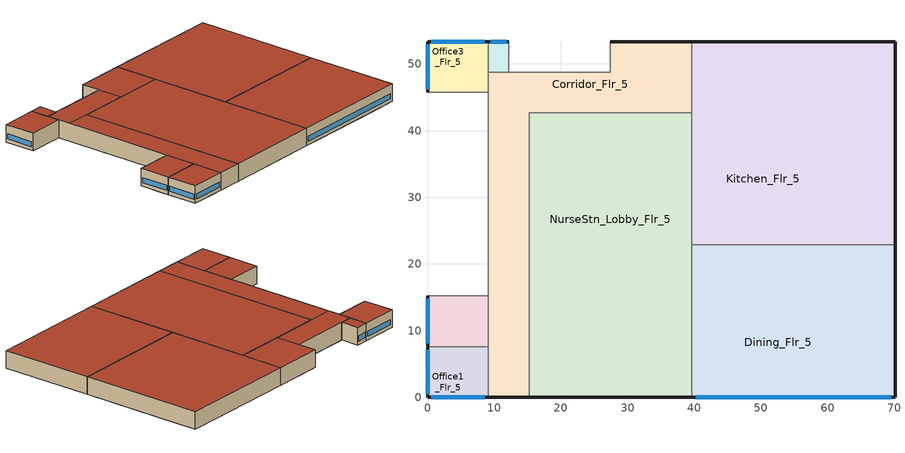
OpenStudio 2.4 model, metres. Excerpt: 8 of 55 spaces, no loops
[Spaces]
Office1_Flr_5
 floor adiabatic (Typical Interior Wall): 4.57,7.62 4.57,4.57 0,4.57 0,7.62 z17.07; 9.14,4.57 9.14,0 6.1,0 6.1,4.57 z17.07
 floor to PatRoom6_Flr_4: 6.1,4.57 6.1,0 0,0 0,4.57 z17.07
 floor to Corridor_SE_Flr_4: 9.14,7.62 9.14,4.57 4.57,4.57 4.57,7.62 z17.07
 wall outside: 0,7.62 0,0 9.14,0 z17.07:21.34
 wall adiabatic (Typical Interior Wall): 9.14,7.62 0,7.62 z17.07:21.34
 wall to Corridor_Flr_5: 9.14,0 9.14,7.62 z17.07:21.34
 window: 0,7.16 0,0.46 / 0.55,0 8.59,0 z17.98:19.2
 roof outside: 9.14,0 9.14,7.62 0,7.62 0,0 z21.34
Corridor_Flr_5
 floor adiabatic (Typical Interior Wall): 15.24,4.57 15.24,0 9.14,0 9.14,4.57 z17.07; 28.96,53.34 28.96,48.77 27.43,48.77 27.43,53.34 z17.07
 floor to Corridor_SE_Flr_4: 15.24,10.67 15.24,4.57 9.14,4.57 9.14,10.67 z17.07
 floor to Corridor_NW_Flr_4: 39.62,53.34 39.62,42.67 9.14,42.67 9.14,48.77 28.96,48.77 28.96,53.34 z17.07
 floor to Lab_Flr_4: 15.24,33.53 15.24,10.67 9.14,10.67 9.14,33.53 z17.07
 floor to NurseStn_Lobby_Flr_4: 15.24,42.67 15.24,33.53 9.14,33.53 9.14,42.67 z17.07
 wall outside: 39.62,53.34 27.43,53.34 / 9.14,0 15.24,0 z17.07:21.34
 wall adiabatic (Typical Interior Wall): 9.14,45.72 9.14,15.24 9.14,7.62 / 27.43,53.34 27.43,48.77 12.19,48.77 9.14,48.77 z17.07:21.34
 wall to Office3_Flr_5: 9.14,48.77 9.14,45.72 z17.07:21.34
 wall to Kitchen_Flr_5: 39.62,42.67 39.62,53.34 z17.07:21.34
 wall to NurseStn_Lobby_Flr_5: 15.24,0 15.24,42.67 39.62,42.67 z17.07:21.34
 roof outside: 15.24,0 15.24,42.67 9.14,42.67 9.14,0 z21.34; 39.62,42.67 39.62,53.34 27.43,53.34 27.43,42.67 z21.34; 27.43,42.67 27.43,48.77 9.14,48.77 9.14,42.67 z21.34
NurseStn_Lobby_Flr_5
 floor to NurseStn_Lobby_Flr_4: 39.62,42.67 39.62,10.67 28.96,10.67 28.96,19.81 15.24,19.81 15.24,42.67 z17.07
 floor to Corridor_SE_Flr_4: 39.62,10.67 39.62,0 28.96,0 28.96,4.57 15.24,4.57 15.24,10.67 z17.07
 floor to Lab_Flr_4: 28.96,19.81 28.96,10.67 15.24,10.67 15.24,19.81 z17.07
 floor adiabatic (Typical Interior Wall): 28.96,4.57 28.96,0 15.24,0 15.24,4.57 z17.07
 wall outside: 15.24,0 39.62,0 z17.07:21.34
 wall to Dining_Flr_5: 39.62,0 39.62,22.86 z17.07:21.34
 wall to Kitchen_Flr_5: 39.62,22.86 39.62,42.67 z17.07:21.34
 roof outside: 39.62,0 39.62,42.67 15.24,42.67 15.24,0 z21.34
Dining_Flr_5
 floor adiabatic (Typical Interior Wall): 70.1,22.86 70.1,8.99 65.53,8.99 65.53,22.86 z17.07; 44.2,4.57 44.2,0 39.62,0 39.62,4.57 z17.07; 70.1,8.99 70.1,4.57 65.53,4.57 65.53,8.99 z17.07; 62.48,4.57 62.48,0 44.2,0 44.2,4.57 z17.07
 floor to Radiology_Flr_4: 60.96,22.86 60.96,19.81 39.62,19.81 39.62,22.86 z17.07
 floor to Corridor_SE_Flr_4: 65.53,22.86 65.53,4.57 39.62,4.57 39.62,10.67 60.96,10.67 60.96,22.86 z17.07
 floor to NurseStn_Lobby_Flr_4: 60.96,19.81 60.96,10.67 39.62,10.67 39.62,19.81 z17.07
 floor to PatRoom2_Flr_4: 70.1,4.57 70.1,0 62.48,0 62.48,4.57 z17.07
 wall outside: 39.62,0 70.1,0 70.1,22.86 z17.07:21.34
 wall to Kitchen_Flr_5: 70.1,22.86 39.62,22.86 z17.07:21.34
 window: 40.2,0 69.53,0 z17.98:19.2
 roof outside: 70.1,0 70.1,22.86 39.62,22.86 39.62,0 z21.34
Office2_Mult5_Flr_5
 floor adiabatic (Typical Interior Wall): 4.57,15.24 4.57,8.99 0,8.99 0,15.24 z17.07; 9.14,10.67 9.14,7.62 4.57,7.62 4.57,10.67 z17.07; 4.57,8.99 4.57,7.62 0,7.62 0,8.99 z17.07; 9.14,15.24 9.14,10.67 4.57,10.67 4.57,15.24 z17.07
 wall outside: 0,15.24 0,7.62 z17.07:21.34
 wall adiabatic (Typical Interior Wall): 0,7.62 9.14,7.62 9.14,15.24 0,15.24 z17.07:21.34
 window: 0,14.78 0,8.08 z17.98:19.2
 roof outside: 9.14,7.62 9.14,15.24 0,15.24 0,7.62 z21.34
Kitchen_Flr_5
 floor to Corridor_NW_Flr_4: 65.53,48.77 65.53,42.67 39.62,42.67 39.62,48.77 z17.07
 floor to Radiology_Flr_4: 60.96,42.67 60.96,22.86 39.62,22.86 39.62,42.67 z17.07
 floor adiabatic (Typical Interior Wall): 44.2,53.34 44.2,48.77 39.62,48.77 39.62,53.34 z17.07; 62.48,53.34 62.48,48.77 44.2,48.77 44.2,53.34 z17.07; 70.1,48.77 70.1,22.86 65.53,22.86 65.53,48.77 z17.07
 floor to Corridor_SE_Flr_4: 65.53,42.67 65.53,22.86 60.96,22.86 60.96,42.67 z17.07
 floor to PatRoom4_Flr_4: 70.1,53.34 70.1,48.77 62.48,48.77 62.48,53.34 z17.07
 wall outside: 70.1,22.86 70.1,53.34 39.62,53.34 z17.07:21.34
 roof outside: 70.1,22.86 70.1,53.34 39.62,53.34 39.62,22.86 z21.34
Office3_Flr_5
 floor to PatRoom8_Flr_4: 6.1,53.34 6.1,48.77 0,48.77 0,53.34 z17.07
 floor to Corridor_NW_Flr_4: 9.14,48.77 9.14,45.72 4.57,45.72 4.57,48.77 z17.07
 floor adiabatic (Typical Interior Wall): 9.14,53.34 9.14,48.77 6.1,48.77 6.1,53.34 z17.07; 4.57,48.77 4.57,45.72 0,45.72 0,48.77 z17.07
 wall outside: 9.14,53.34 0,53.34 0,45.72 z17.07:21.34
 wall adiabatic (Typical Interior Wall): 9.14,48.77 9.14,53.34 / 0,45.72 9.14,45.72 z17.07:21.34
 window: 8.59,53.34 0.55,53.34 / 0,52.88 0,46.18 z17.98:19.2
 roof outside: 9.14,45.72 9.14,53.34 0,53.34 0,45.72 z21.34
Office4_Mult6_Flr_5
 floor adiabatic (Typical Interior Wall): 12.19,53.34 12.19,48.77 9.14,48.77 9.14,53.34 z17.07
 wall outside: 12.19,53.34 9.14,53.34 z17.07:21.34
 wall adiabatic (Typical Interior Wall): 9.14,53.34 9.14,48.77 12.19,48.77 12.19,53.34 z17.07:21.34
 window: 11.88,53.34 9.45,53.34 z17.98:19.2
 roof outside: 12.19,48.77 12.19,53.34 9.14,53.34 9.14,48.77 z21.34
[Building]
-Hospital-NECB HDD Method-CAN_AB_Edmonton.Intl.AP.711230_CWEC2016.epw created: 2018-08-13 18:38:49 +0000: Default Construction Set=NECB2011 - Hospital - WholeBuilding - NECB HDD Method at hdd = 5120.0; Standards Number of Stories=6; Standards Number of Above Ground Stories=5; Standards Building Type=Hospital
[Site]
Edmonton Intl AP_AB_CAN: Latitude {deg}=53.31; Longitude {deg}=-113.579; Time Zone {hr}=-7; Elevation {m}=723.3
[ClimateZones]
Climate Zone Institution Name 1=ASHRAE; Climate Zone Document Name 1=ANSI/ASHRAE Standard 169; Climate Zone Document Year 1=2006; Climate Zone Institution Name 2=CEC; Climate Zone Document Name 2=California Climate Zone Descriptions; Climate Zone Document Year 2=1995
[Site:WaterMainsTemperature]
Calculation Method=Correlation; Annual Average Outdoor Air Temperature {C}=2.68333; Maximum Difference In Monthly Average Outdoor Air Temperatures {deltaC}=28.8
[Site:GroundTemperature:BuildingSurface]
19.527, 19.502, 19.536, 19.598, 20.002, 21.64, 22.225, 22.375, 21.449, 20.121, 19.802, 19.633
[SizingPeriod:DesignDay] Barometric Pressure {Pa}=92932; Sky Clearness=0; Rain Indicator=0; Snow Indicator=0; Day of Month=21; Daylight Saving Time Indicator=0; Humidity Indicating Type=Wetbulb; Dry-Bulb Temperature Range Modifier Type=DefaultMultipliers
Name | Maximum Dry-Bulb Temperature {C} | Daily Dry-Bulb Temperature Range {deltaC} | Humidity Indicating Conditions at Maximum Dry-Bulb | Wind Speed {m/s} | Wind Direction {deg} | Month | Day Type | Solar Model Indicator | ASHRAE Taub | ASHRAE Taud
Edmonton Intl AP Ann Htg 99.6% Condns DB | -32.6 | 0 | -32.6 | 2.1 | 180 | 1 | WinterDesignDay | ASHRAEClearSky
Edmonton Intl AP Ann Clg .4% Condns DB=>MWB | 27.8 | 12.5 | 17.9 | 3.8 | 150 | 7 | SummerDesignDay | ASHRAETau | 0.353 | 2.421
[Material]
Name | Roughness | Thickness {m} | Conductivity {W/m-K} | Density {kg/m3} | Specific Heat {J/kg-K} | Thermal Absorptance | Solar Absorptance | Visible Absorptance
G05 25mm wood | MediumSmooth | 0.0254 | 0.15 | 608 | 1630 | 0.9 | 0.5 | 0.5
100mm Normalweight concrete floor | MediumSmooth | 0.1016 | 2.31 | 2322 | 832
G01 13mm gypsum board | Smooth | 0.0127 | 0.16 | 800 | 1090 | 0.9 | 0.7 | 0.5
4 in. Normalweight Concrete Floor 1 | MediumRough | 0.1016 | 2.31 | 2322 | 832 | 0.9 | 0.7 | 0.7
1IN Stucco 1 | Smooth | 0.0253 | 0.6918 | 1858 | 837 | 0.9 | 0.92 | 0.92
8IN CONCRETE HW RefBldg 1 | Rough | 0.2032 | 1.311 | 2240 | 836.8 | 0.9 | 0.7 | 0.7
1/2IN Gypsum 1 | Smooth | 0.0127 | 0.16 | 784.9 | 830 | 0.9 | 0.4 | 0.4
Metal Roof Surface 1; F08 Metal surface 1 | Smooth | 0.0008 | 45.28 | 7824 | 500 | 0.9 | 0.7 | 0.7
6 in. Normalweight Concrete Floor 1; 6 in. Normalweight Concrete Floor 2 | MediumRough | 0.1524 | 2.31 | 2322 | 832 | 0.9 | 0.7 | 0.7
[Material:NoMass] Roughness=Smooth; Thermal Absorptance=0.9
Name | Thermal Resistance {m2-K/W} | Solar Absorptance | Visible Absorptance
CP02 CARPET PAD | 0.1 | 0.8 | 0.8
Typical Insulation R-13.06 1 | 5.91238 | 0.7 | 0.7
Typical Carpet Pad 1 | 0.21648 | 0.7 | 0.8
Typical Insulation R-10.11 1 | 4.49096 | 0.7 | 0.7
Typical Insulation R-19.63 1 | 6.17282 | 0.7 | 0.7
Typical Carpet Pad 2 | 1.25503 | 0.7 | 0.8
Typical Carpet Pad 3 | 3.45515 | 0.7 | 0.8
Typical Insulation R-0.58 1 | 0.454528 | 0.7 | 0.7
Typical Insulation R-1.15 1 | 0.454545 | 0.7 | 0.7
[WindowMaterial:Glazing]
Clear 3mm: Optical Data Type=SpectralAverage; Thickness {m}=0.003; Solar Transmittance at Normal Incidence=0.837; Front Side Solar Reflectance at Normal Incidence=0.075; Back Side Solar Reflectance at Normal Incidence=0; Visible Transmittance at Normal Incidence=0.898; Front Side Visible Reflectance at Normal Incidence=0.081; Back Side Visible Reflectance at Normal Incidence=0; Infrared Transmittance at Normal Incidence=0; Front Side Infrared Hemispherical Emissivity=0.84; Back Side Infrared Hemispherical Emissivity=0.84; Conductivity {W/m-K}=0.9; Dirt Correction Factor for Solar and Visible Transmittance=1; Solar Diffusing=No
[DefaultSurfaceConstructions]
Name | Floor Construction | Wall Construction | Roof Ceiling Construction
Default Surface Constructions 2 | Typical Interior Floor | Typical Interior Wall | Typical Interior Ceiling
NECB2011 - Hospital - WholeBuilding - NECB HDD Method at hdd = 5120.0 | Customized opaque construction Typical Insulated Exterior Mass Floor R-15.63 to conductance of 0.162 | Customized opaque construction Typical Insulated Exterior Mass Wall R-12.5 to conductance of 0.21 | Customized opaque construction Typical Insulated Metal Building Roof R-20.41 to conductance of 0.162
NECB2011 - Hospital - WholeBuilding - NECB HDD Method at hdd = 5120.0 1 | Customized opaque construction Typical Insulated Carpeted 6in Slab Floor to conductance of 0.757 | Customized opaque construction Typical Insulated Carpeted 6in Slab Floor to conductance of 0.284 | Customized opaque construction Typical Insulated Carpeted 6in Slab Floor to conductance of 0.284
[DefaultSubSurfaceConstructions]
Name | Fixed Window Construction | Operable Window Construction | Door Construction | Glass Door Construction | Overhead Door Construction | Skylight Construction | Tubular Daylight Dome Construction | Tubular Daylight Diffuser Construction
Default Sub Surface Constructions 2 | Typical Interior Window | Typical Interior Window | Typical Interior Door
NECB2011 - Hospital - WholeBuilding - NECB HDD Method at hdd = 5120.0 | Customized Fenestration: cond=0.220 tvis=0.220 tsol=0.232 | Customized Fenestration: cond=0.220 tvis=0.220 tsol=0.232 | Customized opaque construction Typical Insulated Metal Door R-1.43 to conductance of 2.2 | Customized Fenestration: cond=0.220 tvis=0.441 tsol=0.279 | Customized opaque construction Typical Overhead Door R-2.0 to conductance of 2.2 | Customized Fenestration: cond=0.220 tvis=0.294 tsol=0.332 | Customized Fenestration: cond=0.220 tvis=0.898 tsol=0.837 | Customized Fenestration: cond=0.220 tvis=0.898 tsol=0.837
[WindowMaterial:Blind]
Window Material Blind 1: Slat Width {m}=0.025; Slat Separation {m}=0.01875; Front Side Slat Beam Solar Reflectance=0.5; Back Side Slat Beam Solar Reflectance=0.5; Front Side Slat Diffuse Solar Reflectance=0.5; Back Side Slat Diffuse Solar Reflectance=0.5; Slat Beam Visible Transmittance=0
[Construction]
Typical Interior Floor: 100mm Normalweight concrete floor, CP02 CARPET PAD
Typical Interior Wall: G01 13mm gypsum board, G01 13mm gypsum board
Typical Interior Ceiling: CP02 CARPET PAD, 100mm Normalweight concrete floor
Typical Interior Window: Clear 3mm
Typical Interior Door; Typical Interior Partition: G05 25mm wood
Customized opaque construction Typical Insulated Exterior Mass Floor R-15.63 to conductance of 0.162: Typical Insulation R-13.06 1, 4 in. Normalweight Concrete Floor 1, Typical Carpet Pad 1
Customized opaque construction Typical Insulated Exterior Mass Wall R-12.5 to conductance of 0.21: 1IN Stucco 1, 8IN CONCRETE HW RefBldg 1, Typical Insulation R-10.11 1, 1/2IN Gypsum 1
Customized opaque construction Typical Insulated Metal Building Roof R-20.41 to conductance of 0.162: Metal Roof Surface 1, Typical Insulation R-19.63 1
Customized opaque construction Typical Insulated Carpeted 6in Slab Floor to conductance of 0.757: 6 in. Normalweight Concrete Floor 1, Typical Carpet Pad 2
Customized opaque construction Typical Insulated Carpeted 6in Slab Floor to conductance of 0.284: 6 in. Normalweight Concrete Floor 2, Typical Carpet Pad 3
Customized Fenestration: cond=0.220 tvis=0.220 tsol=0.232: Customized Fenestration:: cond=0.220 tvis=0.220 tsol=0.232
Customized opaque construction Typical Insulated Metal Door R-1.43 to conductance of 2.2: F08 Metal surface 1, Typical Insulation R-0.58 1
Customized Fenestration: cond=0.220 tvis=0.441 tsol=0.279: Customized Fenestration:: cond=0.220 tvis=0.441 tsol=0.279
Customized opaque construction Typical Overhead Door R-2.0 to conductance of 2.2: Typical Insulation R-1.15 1
Customized Fenestration: cond=0.220 tvis=0.294 tsol=0.332: Customized Fenestration:: cond=0.220 tvis=0.294 tsol=0.332
Customized Fenestration: cond=0.220 tvis=0.898 tsol=0.837: Customized Fenestration:: cond=0.220 tvis=0.898 tsol=0.837
[DefaultConstructionSet]
NECB2011 - Hospital - WholeBuilding - NECB HDD Method at hdd = 5120.0: Default Exterior Surface Constructions=NECB2011 - Hospital - WholeBuilding - NECB HDD Method at hdd = 5120.0; Default Interior Surface Constructions=Default Surface Constructions 2; Default Ground Contact Surface Constructions=NECB2011 - Hospital - WholeBuilding - NECB HDD Method at hdd = 5120.0 1; Default Exterior SubSurface Constructions=NECB2011 - Hospital - WholeBuilding - NECB HDD Method at hdd = 5120.0; Default Interior SubSurface Constructions=Default Sub Surface Constructions 2; Interior Partition Construction=Typical Interior Partition
[WindowMaterial:SimpleGlazingSystem] U-Factor {W/m2-K}=2.2; Solar Heat Gain Coefficient=0.6; Visible Transmittance=0.21
Customized Fenestration:: cond=0.220 tvis=0.220 tsol=0.232; Customized Fenestration:: cond=0.220 tvis=0.441 tsol=0.279; Customized Fenestration:: cond=0.220 tvis=0.294 tsol=0.332; Customized Fenestration:: cond=0.220 tvis=0.898 tsol=0.837
[DesignSpecification:OutdoorAir] Outdoor Air Method=Sum; Outdoor Air Flow per Person {m3/s-person}=0; Outdoor Air Flow Rate {m3/s}=0; Outdoor Air Flow Air Changes per Hour {1/hr}=0
Name | Outdoor Air Flow per Floor Area {m3/s-m2}
Space Function Dining - bar lounge/leisure Ventilation | 0.0035814
Space Function Food preparation Ventilation | 0.0013716
Space Function Hospital - nurses' station Ventilation | 0.001524
Space Function Hospital corr. >= 2.4m-sch-B Ventilation | 0.000762
Space Function Office - enclosed Ventilation; Space Function Office - enclosed - occsens Ventilation | 0.0004318
[ThermostatSetpoint:DualSetpoint]
Name | Heating Setpoint Temperature Schedule | Cooling Setpoint Temperature Schedule
Space Function Hospital corr. >= 2.4m-sch-B Thermostat 14; Space Function Food preparation Thermostat 2; Space Function Dining - bar lounge/leisure Thermostat 2 | NECB-B-Thermostat Setpoint-Heating | NECB-B-Thermostat Setpoint-Cooling
Space Function Hospital - nurses' station Thermostat 12 | NECB-H-Thermostat Setpoint-Heating | NECB-H-Thermostat Setpoint-Cooling
Space Function Office - enclosed Thermostat 6; Space Function Office - enclosed - occsens Thermostat 4; Space Function Office - enclosed Thermostat 7; Space Function Office - enclosed Thermostat 8 | NECB-A-Thermostat Setpoint-Heating | NECB-A-Thermostat Setpoint-Cooling
[ShadingControl]
Shading Control 1: Shading Type=InteriorBlind; Shading Device Material=Window Material Blind 1
[BuildingStory] Nominal Z Coordinate {m}=0; Nominal Floor to Floor Height {m}=4.2672
Building Story 6; Building Story 7
[Space] Building Story=Building Story 7
Name | Space Type | Thermal Zone
Office1_Flr_5 | Space Function Office - enclosed | Sp-Office1_Flr_5 Sys-6 Flr-7 Sch-A HPlcmt-south ZN
Corridor_Flr_5 | Space Function Hospital corr. >= 2.4m-sch-B | Sp-Corridor_Flr_5 Sys-3 Flr-7 Sch-B HPlcmt-north ZN
NurseStn_Lobby_Flr_5 | Space Function Hospital - nurses' station | Sp-NurseStn_Lobby_Flr_5 Sys-3 Flr-7 Sch-H HPlcmt-south ZN
Dining_Flr_5 | Space Function Dining - bar lounge/leisure | Sp-Dining_Flr_5 Sys-3 Flr-7 Sch-B HPlcmt-south ZN
Office2_Mult5_Flr_5 | Space Function Office - enclosed | Sp-Office2_Mult5_Flr_5 Sys-6 Flr-7 Sch-A HPlcmt-west ZN
Kitchen_Flr_5 | Space Function Food preparation | Sp-Kitchen_Flr_5 Sys-3 Flr-7 Sch-B HPlcmt-north ZN
Office3_Flr_5 | Space Function Office - enclosed | Sp-Office3_Flr_5 Sys-6 Flr-7 Sch-A HPlcmt-north ZN
Office4_Mult6_Flr_5 | Space Function Office - enclosed - occsens | Sp-Office4_Mult6_Flr_5 Sys-6 Flr-7 Sch-A HPlcmt-north ZN
[SpaceType] Standards Building Type=Space Function
Name | Default Schedule Set | Design Specification Outdoor Air Object | Standards Space Type
Space Function Hospital corr. >= 2.4m-sch-B | Space Function Hospital corr. >= 2.4m-sch-B Schedule Set | Space Function Hospital corr. >= 2.4m-sch-B Ventilation | Hospital corr. >= 2.4m-sch-B
Space Function Dining - bar lounge/leisure | Space Function Dining - bar lounge/leisure Schedule Set | Space Function Dining - bar lounge/leisure Ventilation | Dining - bar lounge/leisure
Space Function Hospital - nurses' station | Space Function Hospital - nurses' station Schedule Set | Space Function Hospital - nurses' station Ventilation | Hospital - nurses' station
Space Function Food preparation | Space Function Food preparation Schedule Set | Space Function Food preparation Ventilation | Food preparation
Space Function Office - enclosed | Space Function Office - enclosed Schedule Set | Space Function Office - enclosed Ventilation | Office - enclosed
Space Function Office - enclosed - occsens | Space Function Office - enclosed - occsens Schedule Set | Space Function Office - enclosed - occsens Ventilation | Office - enclosed - occsens
[People:Definition] Number of People Calculation Method=People/Area; Fraction Radiant=0.3
Name | People per Space Floor Area {person/m2}
Space Function Dining - bar lounge/leisure People Definition | 0.0999967
Space Function Food preparation People Definition; Space Function Hospital - nurses' station People Definition; Space Function Office - enclosed People Definition; Space Function Office - enclosed - occsens People Definition | 0.0500522
Space Function Hospital corr. >= 2.4m-sch-B People Definition | 0.0100104
[People] Work Efficiency Schedule=Work Efficiency Schedule; Clothing Insulation Schedule=Clothing Schedule; Air Velocity Schedule=Air Velocity Schedule; Multiplier=1
Name | People Definition | Space or SpaceType
Space Function Dining - bar lounge/leisure People | Space Function Dining - bar lounge/leisure People Definition | Space Function Dining - bar lounge/leisure
Space Function Food preparation People | Space Function Food preparation People Definition | Space Function Food preparation
Space Function Hospital - nurses' station People | Space Function Hospital - nurses' station People Definition | Space Function Hospital - nurses' station
Space Function Hospital corr. >= 2.4m-sch-B People | Space Function Hospital corr. >= 2.4m-sch-B People Definition | Space Function Hospital corr. >= 2.4m-sch-B
Space Function Office - enclosed People | Space Function Office - enclosed People Definition | Space Function Office - enclosed
Space Function Office - enclosed - occsens People | Space Function Office - enclosed - occsens People Definition | Space Function Office - enclosed - occsens
[Lights:Definition] Design Level Calculation Method=Watts/Area; Fraction Radiant=0.5; Fraction Visible=0.2
Name | Watts per Space Floor Area {W/m2}
Space Function Dining - bar lounge/leisure Lights Definition | 14.0999
Space Function Food preparation Lights Definition | 10.6999
Space Function Hospital - nurses' station Lights Definition | 9.39992
Space Function Hospital corr. >= 2.4m-sch-B Lights Definition | 9.59992
Space Function Office - enclosed Lights Definition | 11.8999
Space Function Office - enclosed - occsens Lights Definition | 10.7099
[Lights] Fraction Replaceable=1
Name | Lights Definition | Space or SpaceType
Space Function Dining - bar lounge/leisure Lights | Space Function Dining - bar lounge/leisure Lights Definition | Space Function Dining - bar lounge/leisure
Space Function Food preparation Lights | Space Function Food preparation Lights Definition | Space Function Food preparation
Space Function Hospital - nurses' station Lights | Space Function Hospital - nurses' station Lights Definition | Space Function Hospital - nurses' station
Space Function Hospital corr. >= 2.4m-sch-B Lights | Space Function Hospital corr. >= 2.4m-sch-B Lights Definition | Space Function Hospital corr. >= 2.4m-sch-B
Space Function Office - enclosed Lights | Space Function Office - enclosed Lights Definition | Space Function Office - enclosed
Space Function Office - enclosed - occsens Lights | Space Function Office - enclosed - occsens Lights Definition | Space Function Office - enclosed - occsens
[ElectricEquipment:Definition] Design Level Calculation Method=Watts/Area; Fraction Radiant=0.5
Name | Watts per Space Floor Area {W/m2}
Space Function Dining - bar lounge/leisure Elec Equip Definition | 0.999992
Space Function Food preparation Elec Equip Definition | 9.99992
Space Function Hospital - nurses' station Elec Equip Definition | 2.49998
Space Function Office - enclosed Elec Equip Definition; Space Function Office - enclosed - occsens Elec Equip Definition | 7.49994
[ElectricEquipment]
Name | Electric Equipment Definition | Space or SpaceType
Space Function Dining - bar lounge/leisure Elec Equip | Space Function Dining - bar lounge/leisure Elec Equip Definition | Space Function Dining - bar lounge/leisure
Space Function Food preparation Elec Equip | Space Function Food preparation Elec Equip Definition | Space Function Food preparation
Space Function Hospital - nurses' station Elec Equip | Space Function Hospital - nurses' station Elec Equip Definition | Space Function Hospital - nurses' station
Space Function Office - enclosed Elec Equip | Space Function Office - enclosed Elec Equip Definition | Space Function Office - enclosed
Space Function Office - enclosed - occsens Elec Equip | Space Function Office - enclosed - occsens Elec Equip Definition | Space Function Office - enclosed - occsens
[DefaultScheduleSet] People Activity Level Schedule=NECB-Activity; Infiltration Schedule=Always On
Name | Number of People Schedule | Lighting Schedule | Electric Equipment Schedule
Space Function Dining - bar lounge/leisure Schedule Set; Space Function Food preparation Schedule Set; Space Function Hospital corr. >= 2.4m-sch-B Schedule Set | NECB-B-Occupancy | NECB-B-Lighting | NECB-B-Electric-Equipment
Space Function Hospital - nurses' station Schedule Set | NECB-H-Occupancy | NECB-H-Lighting | NECB-H-Electric-Equipment
Space Function Office - enclosed Schedule Set; Space Function Office - enclosed - occsens Schedule Set | NECB-A-Occupancy | NECB-A-Lighting | NECB-A-Electric-Equipment
[SpaceInfiltration:DesignFlowRate] Schedule=Always On Discrete; Design Flow Rate Calculation Method=Flow/ExteriorArea; Flow per Exterior Surface Area {m3/s-m2}=0.00025; Constant Term Coefficient=0; Temperature Term Coefficient=0; Velocity Term Coefficient=0.224; Velocity Squared Term Coefficient=0
Name | Space or SpaceType
Corridor_Flr_5 Infiltration | Corridor_Flr_5
Dining_Flr_5 Infiltration | Dining_Flr_5
Kitchen_Flr_5 Infiltration | Kitchen_Flr_5
NurseStn_Lobby_Flr_5 Infiltration | NurseStn_Lobby_Flr_5
Office1_Flr_5 Infiltration | Office1_Flr_5
Office2_Mult5_Flr_5 Infiltration | Office2_Mult5_Flr_5
Office3_Flr_5 Infiltration | Office3_Flr_5
Office4_Mult6_Flr_5 Infiltration | Office4_Mult6_Flr_5
[ThermalZone] Use Ideal Air Loads=No
Name | Thermostat | Multiplier
Sp-Corridor_Flr_5 Sys-3 Flr-7 Sch-B HPlcmt-north ZN | Space Function Hospital corr. >= 2.4m-sch-B Thermostat 14
Sp-Kitchen_Flr_5 Sys-3 Flr-7 Sch-B HPlcmt-north ZN | Space Function Food preparation Thermostat 2
Sp-Dining_Flr_5 Sys-3 Flr-7 Sch-B HPlcmt-south ZN | Space Function Dining - bar lounge/leisure Thermostat 2
Sp-NurseStn_Lobby_Flr_5 Sys-3 Flr-7 Sch-H HPlcmt-south ZN | Space Function Hospital - nurses' station Thermostat 12
Sp-Office3_Flr_5 Sys-6 Flr-7 Sch-A HPlcmt-north ZN | Space Function Office - enclosed Thermostat 6
Sp-Office4_Mult6_Flr_5 Sys-6 Flr-7 Sch-A HPlcmt-north ZN | Space Function Office - enclosed - occsens Thermostat 4 | 6
Sp-Office2_Mult5_Flr_5 Sys-6 Flr-7 Sch-A HPlcmt-west ZN | Space Function Office - enclosed Thermostat 7 | 5
Sp-Office1_Flr_5 Sys-6 Flr-7 Sch-A HPlcmt-south ZN | Space Function Office - enclosed Thermostat 8
[HeatExchanger:AirToAir:SensibleAndLatent] Availability Schedule=Always On Discrete; Nominal Supply Air Flow Rate {m3/s}=autosize; Sensible Effectiveness at 100% Heating Air Flow=0.5; Latent Effectiveness at 100% Heating Air Flow=0.5; Sensible Effectiveness at 75% Heating Air Flow=0.5; Latent Effectiveness at 75% Heating Air Flow=0.5; Sensible Effectiveness at 100% Cooling Air Flow=0.5; Latent Effectiveness at 100% Cooling Air Flow=0.5; Sensible Effectiveness at 75% Cooling Air Flow=0.5; Latent Effectiveness at 75% Cooling Air Flow=0.5; Nominal Electric Power {W}=50; Supply Air Outlet Temperature Control=Yes; Heat Exchanger Type=Rotary; Frost Control Type=ExhaustOnly; Threshold Temperature {C}=-23.3; Initial Defrost Time Fraction=0.167; Rate of Defrost Time Fraction Increase {1/K}=1.44; Economizer Lockout=Yes
Sp-Basement Sys-3 Flr-1 Sch-A HPlcmt-north ZN NECB System 3 PSZ ERV; Sp-Dining_Flr_5 Sys-3 Flr-7 Sch-B HPlcmt-south ZN NECB System 3 PSZ ERV; Sp-ICU_Flr_2 Sys-3 Flr-3 Sch-H HPlcmt-south ZN NECB System 3 PSZ ERV
[SetpointManager:OutdoorAirPretreat] Minimum Setpoint Temperature {C}=-99; Maximum Setpoint Temperature {C}=99; Minimum Setpoint Humidity Ratio {kgWater/kgDryAir}=1e-05; Maximum Setpoint Humidity Ratio {kgWater/kgDryAir}=1
Setpoint Manager Outdoor Air Pretreat 1; Setpoint Manager Outdoor Air Pretreat 2; Setpoint Manager Outdoor Air Pretreat 3
[AvailabilityManager:NightCycle] Control Type=CycleOnAny; Thermostat Tolerance {deltaC}=1; Cycling Run Time {s}=3600
Availability Manager Night Cycle 1; Availability Manager Night Cycle 2; Availability Manager Night Cycle 3; Availability Manager Night Cycle 4; Availability Manager Night Cycle 5; Availability Manager Night Cycle 6; Availability Manager Night Cycle 7; Availability Manager Night Cycle 8; Availability Manager Night Cycle 9; Availability Manager Night Cycle 10; Availability Manager Night Cycle 11; Availability Manager Night Cycle 12; Availability Manager Night Cycle 13; Availability Manager Night Cycle 14; Availability Manager Night Cycle 15; Availability Manager Night Cycle 16; Availability Manager Night Cycle 17; Availability Manager Night Cycle 18; Availability Manager Night Cycle 19; Availability Manager Night Cycle 20; Availability Manager Night Cycle 21; Availability Manager Night Cycle 22; Availability Manager Night Cycle 23; Availability Manager Night Cycle 24; Availability Manager Night Cycle 25; Availability Manager Night Cycle 26; Availability Manager Night Cycle 27; Availability Manager Night Cycle 28; Availability Manager Night Cycle 29; Availability Manager Night Cycle 30; Availability Manager Night Cycle 31; Availability Manager Night Cycle 32; Availability Manager Night Cycle 33; Availability Manager Night Cycle 34; Availability Manager Night Cycle 35; Availability Manager Night Cycle 36
[Schedule:Ruleset]
Clothing Schedule: Default Day Schedule=Clothing Schedule Default Winter Clothes
Air Velocity Schedule: Default Day Schedule=Air Velocity Schedule Default
Work Efficiency Schedule: Default Day Schedule=Work Efficiency Schedule Default
NECB-B-Occupancy: Default Day Schedule=NECB-B-Occupancy Default
NECB-Activity: Default Day Schedule=NECB-Activity Default; Summer Design Day Schedule=NECB-Activity Summer Design Day; Winter Design Day Schedule=NECB-Activity Winter Design Day
NECB-B-Lighting: Default Day Schedule=NECB-B-Lighting Default
NECB-B-Electric-Equipment: Default Day Schedule=NECB-B-Electric-Equipment Default
Always On: Default Day Schedule=Always On Default
NECB-B-Thermostat Setpoint-Heating: Default Day Schedule=NECB-B-Thermostat Setpoint-Heating Default
NECB-B-Thermostat Setpoint-Cooling: Default Day Schedule=NECB-B-Thermostat Setpoint-Cooling Default
NECB-H-Occupancy: Default Day Schedule=NECB-H-Occupancy Default
NECB-H-Lighting: Default Day Schedule=NECB-H-Lighting Default
NECB-H-Electric-Equipment: Default Day Schedule=NECB-H-Electric-Equipment Default
NECB-H-Thermostat Setpoint-Heating: Default Day Schedule=NECB-H-Thermostat Setpoint-Heating Default
NECB-H-Thermostat Setpoint-Cooling: Default Day Schedule=NECB-H-Thermostat Setpoint-Cooling Default
NECB-A-Occupancy: Default Day Schedule=NECB-A-Occupancy Default
NECB-A-Lighting: Default Day Schedule=NECB-A-Lighting Default
NECB-A-Electric-Equipment: Default Day Schedule=NECB-A-Electric-Equipment Default
NECB-A-Thermostat Setpoint-Heating: Default Day Schedule=NECB-A-Thermostat Setpoint-Heating Default
NECB-A-Thermostat Setpoint-Cooling: Default Day Schedule=NECB-A-Thermostat Setpoint-Cooling Default
[Schedule:Day]
Clothing Schedule Default Winter Clothes; Always On Default: 24, 0, 1
Clothing Schedule Summer Clothes: 24, 0, 0.5
Air Velocity Schedule Default; NECB-A-Electric-Equipment Sat Day; NECB-A-Electric-Equipment Sun|Hol Day: 24, 0, 0.2
Work Efficiency Schedule Default; NECB-A-Occupancy Sat Day; NECB-A-Occupancy Sun|Hol Day: 24, 0, 0
NECB-B-Occupancy Default; NECB-B-Occupancy Default|Wkdy Day: 1, 0, 0.3, 2, 0, 0.1, 9, 0, 0, 10, 0, 0.1, 11, 0, 0.2, 12, 0, 0.5, 13, 0, 0.9, 14, 0, 0.8, 15, 0, 0.5, 17, 0, 0.2, 18, 0, 0.3, 19, 0, 0.6, 22, 0, 0.9, 23, 0, 0.6, 24, 0, 0.4
NECB-B-Occupancy Sat Day: 1, 0, 0.5, 2, 0, 0.3, 9, 0, 0, 10, 0, 0.1, 11, 0, 0.2, 12, 0, 0.5, 13, 0, 0.9, 14, 0, 0.8, 15, 0, 0.5, 17, 0, 0.2, 18, 0, 0.3, 19, 0, 0.6, 22, 0, 0.9, 24, 0, 0.6
NECB-B-Occupancy Sun|Hol Day: 1, 0, 0.1, 2, 0, 0.3, 10, 0, 0, 11, 0, 0.1, 12, 0, 0.4, 14, 0, 0.5, 15, 0, 0.4, 18, 0, 0.2, 19, 0, 0.5, 21, 0, 0.7, 22, 0, 0.5, 23, 0, 0.3, 24, 0, 0.1
NECB-Activity Default; NECB-Activity Winter Design Day; NECB-Activity Summer Design Day: 24, 0, 130
NECB-B-Lighting Default; NECB-B-Lighting Default|Wkdy Day; NECB-B-Lighting Sat Day; NECB-B-Electric-Equipment Default; NECB-B-Electric-Equipment Default|Wkdy Day; NECB-B-Electric-Equipment Sat Day: 1, 0, 0.9, 2, 0, 0.5, 9, 0, 0.1, 10, 0, 0.5, 11, 0, 0.7, 24, 0, 0.9
NECB-B-Lighting Sun|Hol Day; NECB-B-Electric-Equipment Sun|Hol Day: 2, 0, 0.5, 10, 0, 0.1, 11, 0, 0.5, 23, 0, 0.9, 24, 0, 0.5
NECB-B-Thermostat Setpoint-Heating Default; NECB-B-Thermostat Setpoint-Heating Default|Wkdy Day; NECB-B-Thermostat Setpoint-Heating Sat Day: 2, 0, 22, 8, 0, 18, 9, 0, 20, 24, 0, 22
NECB-B-Thermostat Setpoint-Heating Sun|Hol Day: 1, 0, 18, 2, 0, 22, 9, 0, 18, 10, 0, 20, 23, 0, 22, 24, 0, 18
NECB-B-Thermostat Setpoint-Cooling Default; NECB-B-Thermostat Setpoint-Cooling Default|Wkdy Day; NECB-B-Thermostat Setpoint-Cooling Sat Day: 1, 0, 24, 8, 0, 35, 24, 0, 24
NECB-B-Thermostat Setpoint-Cooling Sun|Hol Day: 9, 0, 35, 23, 0, 24, 24, 0, 35
NECB-H-Occupancy Default; NECB-H-Occupancy Default|Wkdy Day; NECB-H-Occupancy Sat Day; NECB-H-Occupancy Sun|Hol Day; NECB-H-Lighting Default; NECB-H-Lighting Default|Wkdy Day; NECB-H-Lighting Sat Day; NECB-H-Lighting Sun|Hol Day; NECB-H-Electric-Equipment Default; NECB-H-Electric-Equipment Default|Wkdy Day; NECB-H-Electric-Equipment Sat Day; NECB-H-Electric-Equipment Sun|Hol Day: 24, 0, 0.9
NECB-H-Thermostat Setpoint-Heating Default; NECB-H-Thermostat Setpoint-Heating Default|Wkdy Day; NECB-H-Thermostat Setpoint-Heating Sat Day; NECB-H-Thermostat Setpoint-Heating Sun|Hol Day: 1, 0, 22, 7, 0, 18, 8, 0, 20, 24, 0, 22
NECB-H-Thermostat Setpoint-Cooling Default; NECB-H-Thermostat Setpoint-Cooling Default|Wkdy Day; NECB-H-Thermostat Setpoint-Cooling Sat Day; NECB-H-Thermostat Setpoint-Cooling Sun|Hol Day: 24, 0, 24
NECB-A-Occupancy Default; NECB-A-Occupancy Default|Wkdy Day: 7, 0, 0, 8, 0, 0.1, 9, 0, 0.7, 12, 0, 0.9, 14, 0, 0.5, 17, 0, 0.9, 18, 0, 0.7, 19, 0, 0.3, 23, 0, 0.1, 24, 0, 0
NECB-A-Lighting Default; NECB-A-Lighting Default|Wkdy Day: 7, 0, 0.05, 8, 0, 0.3, 9, 0, 0.8, 17, 0, 0.9, 18, 0, 0.8, 19, 0, 0.5, 21, 0, 0.3, 23, 0, 0.1, 24, 0, 0.05
NECB-A-Lighting Sat Day; NECB-A-Lighting Sun|Hol Day: 24, 0, 0.05
NECB-A-Electric-Equipment Default; NECB-A-Electric-Equipment Default|Wkdy Day: 7, 0, 0.2, 8, 0, 0.3, 9, 0, 0.8, 18, 0, 0.9, 19, 0, 0.5, 21, 0, 0.3, 24, 0, 0.2
NECB-A-Thermostat Setpoint-Heating Default; NECB-A-Thermostat Setpoint-Heating Default|Wkdy Day: 6, 0, 18, 7, 0, 20, 21, 0, 22, 24, 0, 18
NECB-A-Thermostat Setpoint-Heating Sat Day; NECB-A-Thermostat Setpoint-Heating Sun|Hol Day: 24, 0, 18
NECB-A-Thermostat Setpoint-Cooling Default; NECB-A-Thermostat Setpoint-Cooling Default|Wkdy Day: 6, 0, 35, 21, 0, 24, 24, 0, 35
NECB-A-Thermostat Setpoint-Cooling Sat Day; NECB-A-Thermostat Setpoint-Cooling Sun|Hol Day: 24, 0, 35
[Schedule:Rule] Date Specification Type=DateRange; Start Day=1
Name | Schedule Ruleset | Rule Order | Day Schedule | Start Month | End Month | End Day | Apply Monday | Apply Tuesday | Apply Wednesday | Apply Thursday | Apply Friday | Apply Saturday | Apply Sunday
Schedule Rule 1 | Clothing Schedule | 0 | Clothing Schedule Summer Clothes | 5 | 9 | 30
Schedule Rule 2 | NECB-B-Occupancy | 2 | NECB-B-Occupancy Default|Wkdy Day | 1 | 12 | 31 | Yes | Yes | Yes | Yes | Yes
Schedule Rule 3 | NECB-B-Occupancy | 1 | NECB-B-Occupancy Sat Day | 1 | 12 | 31 |  |  |  |  |  | Yes
Schedule Rule 4 | NECB-B-Occupancy | 0 | NECB-B-Occupancy Sun|Hol Day | 1 | 12 | 31 |  |  |  |  |  |  | Yes
Schedule Rule 5 | NECB-B-Lighting | 2 | NECB-B-Lighting Default|Wkdy Day | 1 | 12 | 31 | Yes | Yes | Yes | Yes | Yes
Schedule Rule 6 | NECB-B-Lighting | 1 | NECB-B-Lighting Sat Day | 1 | 12 | 31 |  |  |  |  |  | Yes
Schedule Rule 7 | NECB-B-Lighting | 0 | NECB-B-Lighting Sun|Hol Day | 1 | 12 | 31 |  |  |  |  |  |  | Yes
Schedule Rule 8 | NECB-B-Electric-Equipment | 2 | NECB-B-Electric-Equipment Default|Wkdy Day | 1 | 12 | 31 | Yes | Yes | Yes | Yes | Yes
Schedule Rule 9 | NECB-B-Electric-Equipment | 1 | NECB-B-Electric-Equipment Sat Day | 1 | 12 | 31 |  |  |  |  |  | Yes
Schedule Rule 10 | NECB-B-Electric-Equipment | 0 | NECB-B-Electric-Equipment Sun|Hol Day | 1 | 12 | 31 |  |  |  |  |  |  | Yes
Schedule Rule 11 | NECB-B-Thermostat Setpoint-Heating | 2 | NECB-B-Thermostat Setpoint-Heating Default|Wkdy Day | 1 | 12 | 31 | Yes | Yes | Yes | Yes | Yes
Schedule Rule 12 | NECB-B-Thermostat Setpoint-Heating | 1 | NECB-B-Thermostat Setpoint-Heating Sat Day | 1 | 12 | 31 |  |  |  |  |  | Yes
Schedule Rule 13 | NECB-B-Thermostat Setpoint-Heating | 0 | NECB-B-Thermostat Setpoint-Heating Sun|Hol Day | 1 | 12 | 31 |  |  |  |  |  |  | Yes
Schedule Rule 14 | NECB-B-Thermostat Setpoint-Cooling | 2 | NECB-B-Thermostat Setpoint-Cooling Default|Wkdy Day | 1 | 12 | 31 | Yes | Yes | Yes | Yes | Yes
Schedule Rule 15 | NECB-B-Thermostat Setpoint-Cooling | 1 | NECB-B-Thermostat Setpoint-Cooling Sat Day | 1 | 12 | 31 |  |  |  |  |  | Yes
Schedule Rule 16 | NECB-B-Thermostat Setpoint-Cooling | 0 | NECB-B-Thermostat Setpoint-Cooling Sun|Hol Day | 1 | 12 | 31 |  |  |  |  |  |  | Yes
Schedule Rule 17 | NECB-H-Occupancy | 2 | NECB-H-Occupancy Default|Wkdy Day | 1 | 12 | 31 | Yes | Yes | Yes | Yes | Yes
Schedule Rule 18 | NECB-H-Occupancy | 1 | NECB-H-Occupancy Sat Day | 1 | 12 | 31 |  |  |  |  |  | Yes
Schedule Rule 19 | NECB-H-Occupancy | 0 | NECB-H-Occupancy Sun|Hol Day | 1 | 12 | 31 |  |  |  |  |  |  | Yes
Schedule Rule 20 | NECB-H-Lighting | 2 | NECB-H-Lighting Default|Wkdy Day | 1 | 12 | 31 | Yes | Yes | Yes | Yes | Yes
Schedule Rule 21 | NECB-H-Lighting | 1 | NECB-H-Lighting Sat Day | 1 | 12 | 31 |  |  |  |  |  | Yes
Schedule Rule 22 | NECB-H-Lighting | 0 | NECB-H-Lighting Sun|Hol Day | 1 | 12 | 31 |  |  |  |  |  |  | Yes
Schedule Rule 23 | NECB-H-Electric-Equipment | 2 | NECB-H-Electric-Equipment Default|Wkdy Day | 1 | 12 | 31 | Yes | Yes | Yes | Yes | Yes
Schedule Rule 24 | NECB-H-Electric-Equipment | 1 | NECB-H-Electric-Equipment Sat Day | 1 | 12 | 31 |  |  |  |  |  | Yes
Schedule Rule 25 | NECB-H-Electric-Equipment | 0 | NECB-H-Electric-Equipment Sun|Hol Day | 1 | 12 | 31 |  |  |  |  |  |  | Yes
Schedule Rule 26 | NECB-H-Thermostat Setpoint-Heating | 2 | NECB-H-Thermostat Setpoint-Heating Default|Wkdy Day | 1 | 12 | 31 | Yes | Yes | Yes | Yes | Yes
Schedule Rule 27 | NECB-H-Thermostat Setpoint-Heating | 1 | NECB-H-Thermostat Setpoint-Heating Sat Day | 1 | 12 | 31 |  |  |  |  |  | Yes
Schedule Rule 28 | NECB-H-Thermostat Setpoint-Heating | 0 | NECB-H-Thermostat Setpoint-Heating Sun|Hol Day | 1 | 12 | 31 |  |  |  |  |  |  | Yes
Schedule Rule 29 | NECB-H-Thermostat Setpoint-Cooling | 2 | NECB-H-Thermostat Setpoint-Cooling Default|Wkdy Day | 1 | 12 | 31 | Yes | Yes | Yes | Yes | Yes
Schedule Rule 30 | NECB-H-Thermostat Setpoint-Cooling | 1 | NECB-H-Thermostat Setpoint-Cooling Sat Day | 1 | 12 | 31 |  |  |  |  |  | Yes
Schedule Rule 31 | NECB-H-Thermostat Setpoint-Cooling | 0 | NECB-H-Thermostat Setpoint-Cooling Sun|Hol Day | 1 | 12 | 31 |  |  |  |  |  |  | Yes
Schedule Rule 47 | NECB-A-Occupancy | 2 | NECB-A-Occupancy Default|Wkdy Day | 1 | 12 | 31 | Yes | Yes | Yes | Yes | Yes
Schedule Rule 48 | NECB-A-Occupancy | 1 | NECB-A-Occupancy Sat Day | 1 | 12 | 31 |  |  |  |  |  | Yes
Schedule Rule 49 | NECB-A-Occupancy | 0 | NECB-A-Occupancy Sun|Hol Day | 1 | 12 | 31 |  |  |  |  |  |  | Yes
Schedule Rule 50 | NECB-A-Lighting | 2 | NECB-A-Lighting Default|Wkdy Day | 1 | 12 | 31 | Yes | Yes | Yes | Yes | Yes
Schedule Rule 51 | NECB-A-Lighting | 1 | NECB-A-Lighting Sat Day | 1 | 12 | 31 |  |  |  |  |  | Yes
Schedule Rule 52 | NECB-A-Lighting | 0 | NECB-A-Lighting Sun|Hol Day | 1 | 12 | 31 |  |  |  |  |  |  | Yes
Schedule Rule 53 | NECB-A-Electric-Equipment | 2 | NECB-A-Electric-Equipment Default|Wkdy Day | 1 | 12 | 31 | Yes | Yes | Yes | Yes | Yes
Schedule Rule 54 | NECB-A-Electric-Equipment | 1 | NECB-A-Electric-Equipment Sat Day | 1 | 12 | 31 |  |  |  |  |  | Yes
Schedule Rule 55 | NECB-A-Electric-Equipment | 0 | NECB-A-Electric-Equipment Sun|Hol Day | 1 | 12 | 31 |  |  |  |  |  |  | Yes
Schedule Rule 56 | NECB-A-Thermostat Setpoint-Heating | 2 | NECB-A-Thermostat Setpoint-Heating Default|Wkdy Day | 1 | 12 | 31 | Yes | Yes | Yes | Yes | Yes
Schedule Rule 57 | NECB-A-Thermostat Setpoint-Heating | 1 | NECB-A-Thermostat Setpoint-Heating Sat Day | 1 | 12 | 31 |  |  |  |  |  | Yes
Schedule Rule 58 | NECB-A-Thermostat Setpoint-Heating | 0 | NECB-A-Thermostat Setpoint-Heating Sun|Hol Day | 1 | 12 | 31 |  |  |  |  |  |  | Yes
Schedule Rule 59 | NECB-A-Thermostat Setpoint-Cooling | 2 | NECB-A-Thermostat Setpoint-Cooling Default|Wkdy Day | 1 | 12 | 31 | Yes | Yes | Yes | Yes | Yes
Schedule Rule 60 | NECB-A-Thermostat Setpoint-Cooling | 1 | NECB-A-Thermostat Setpoint-Cooling Sat Day | 1 | 12 | 31 |  |  |  |  |  | Yes
Schedule Rule 61 | NECB-A-Thermostat Setpoint-Cooling | 0 | NECB-A-Thermostat Setpoint-Cooling Sun|Hol Day | 1 | 12 | 31 |  |  |  |  |  |  | Yes
[Schedule:Constant]
Always On Discrete: Value=1
